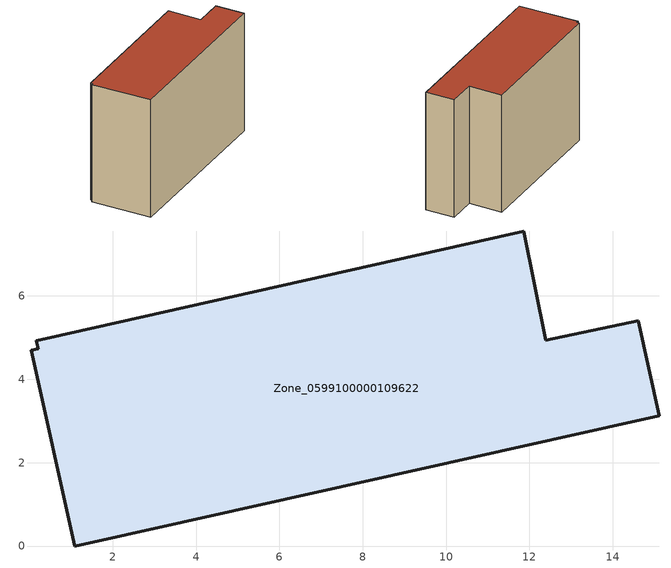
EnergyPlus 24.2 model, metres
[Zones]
Zone_0599100000109622
 floor ground (C_G): 1.09,0 0.04,4.7 0.21,4.74 0.17,4.93 11.87,7.56 12.4,4.94 14.61,5.41 15.12,3.12 z0
 wall outside (C_F): 15.12,3.12 14.61,5.41 12.4,4.94 11.87,7.56 0.17,4.93 0.21,4.74 0.04,4.7 1.09,0 15.12,3.12 z0:9.7
 roof outside (C_R): 0.04,4.7 1.09,0 15.12,3.12 14.61,5.41 12.4,4.94 11.87,7.56 0.17,4.93 0.21,4.74 z9.7
[BUILDING]
Pand.0599100000109622: North Axis=0; Terrain=City; Loads Convergence Tolerance Value=0.04; Temperature Convergence Tolerance Value=0.4; Solar Distribution=FullExterior; Maximum Number of Warmup Days=25; Minimum Number of Warmup Days=1
[Site:Location]
Rotterdam.The.Hague.AP_ZH_NLD Design_Conditions: Latitude=51.96; Longitude=4.45; Time Zone=1; Elevation=-4.5
[SITE:GROUNDTEMPERATURE:BUILDINGSURFACE]
18, 18, 18, 18, 18, 18, 18, 18, 18, 18, 18, 18
[MATERIAL] Thermal Absorptance=0.9; Solar Absorptance=0.7; Visible Absorptance=0.7
Name | Roughness | Thickness | Conductivity | Density | Specific Heat
G.TI.1946 | MediumSmooth | 0.15 | 1 | 540 | 1210
F.TI.1946 | Rough | 0.3 | 0.857143 | 1920 | 840
R.TI.1946 | MediumRough | 0.2 | 0.1 | 1500 | 1000
[CONSTRUCTION]
C_G: G.TI.1946
C_F: F.TI.1946
C_R: R.TI.1946
[ZONE]
Zone_0599100000109622: Type=1; Multiplier=1; Ceiling Height=Autocalculate; Volume=Autocalculate; Floor Area=autocalculate; Part of Total Floor Area=Yes
[ZONEINFILTRATION:DESIGNFLOWRATE]
Infil_Zone_0599100000109622: Zone or ZoneList or Space or SpaceList=Zone_0599100000109622; Schedule=AlwaysOn; Design Flow Rate Calculation Method=Flow/Area; Flow Rate per Floor Area=0.003; Constant Term Coefficient=1; Temperature Term Coefficient=0; Velocity Term Coefficient=0; Velocity Squared Term Coefficient=0
[HVACTEMPLATE:ZONE:IDEALLOADSAIRSYSTEM]
Zone_0599100000109622: Maximum Heating Supply Air Temperature=50; Minimum Cooling Supply Air Temperature=13; Maximum Heating Supply Air Humidity Ratio=0.0156; Minimum Cooling Supply Air Humidity Ratio=0.0077; Heating Limit=NoLimit; Cooling Limit=NoLimit; Dehumidification Control Type=ConstantSensibleHeatRatio; Cooling Sensible Heat Ratio=0.7; Dehumidification Setpoint=60; Humidification Control Type=None; Humidification Setpoint=30; Outdoor Air Method=None; Outdoor Air Flow Rate per Person=0.00944; Outdoor Air Flow Rate per Zone Floor Area=0; Outdoor Air Flow Rate per Zone=0; Demand Controlled Ventilation Type=None; Outdoor Air Economizer Type=NoEconomizer; Heat Recovery Type=None; Sensible Heat Recovery Effectiveness=0.7; Latent Heat Recovery Effectiveness=0.65
[ZONECONTROL:THERMOSTAT]
ThermostatControl_Zone_0599100000109622: Zone or ZoneList=Zone_0599100000109622; Control Type Schedule=DualSetpointControlType; Control 1=Thermostat_Zone_0599100000109622; Temperature Difference Between Cutout And Setpoint=0
[THERMOSTATSETPOINT:DUALSETPOINT]
Thermostat_Zone_0599100000109622: Heating Setpoint Temperature Schedule=HeatingSetpoint_Zone_0599100000109622; Cooling Setpoint Temperature Schedule=CoolingSetpoint_Zone_0599100000109622
[SCHEDULE:COMPACT]
HeatingSetpoint_Zone_0599100000109622: Through: 12/31, For: AllDays, Until: 24:00, 21
CoolingSetpoint_Zone_0599100000109622: Through: 12/31, For: AllDays, Until: 24:00, 24
DualSetpointControlType: Through: 12/31, For: AllDays, Until: 24:00, 4
AlwaysOn: Through: 12/31, For: AllDays, Until: 24:00, 1
